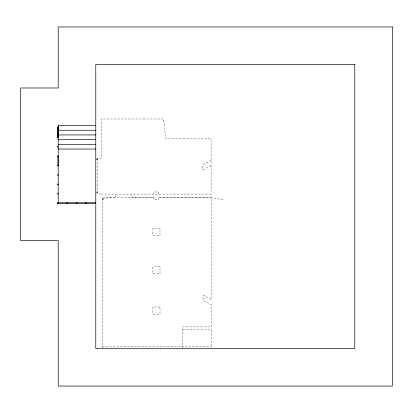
<?xml version="1.0" encoding="UTF-8"?>
<svg xmlns="http://www.w3.org/2000/svg" width="413" height="413" viewBox="0 0 413 413"><rect width="100%" height="100%" fill="white"/><g stroke="black" fill="none" stroke-linecap="round" stroke-linejoin="round"><path stroke-width="0.31" stroke-dasharray="2.06 1.55" d="M211.089 160.296L202.829 164.617L202.829 169.877L211.089 165.556M102.161 198.235L115.872 197.579L115.872 194.105M95.775 158.422L101.221 158.422L101.221 118.98L163.574 118.98L165.83 138.887L211.089 138.887L211.089 194.105L101.221 194.105L101.221 193.351L95.775 193.351M95.775 159.17L97.654 159.17M96.399 159.733L97.654 159.733M96.399 192.04L97.654 192.04M95.775 192.603L97.654 192.603M223.061 199.644L211.466 197.672L158.69 197.61L158.69 199.763L153.997 199.763L153.997 197.605L102.161 197.579L102.161 348.484M158.69 197.672L211.466 197.672L211.466 299.466L203.206 295.145L203.206 300.406L211.466 304.727L211.466 326.889L182.732 326.889L182.732 348.484M102.161 199.644L103.57 199.644L103.57 198.235M182.732 329.703L211.466 329.703L211.466 348.484M102.161 346.61L211.466 346.61M153.997 197.605L132.021 197.579L132.021 194.105M158.69 194.105L158.69 191.947L153.997 191.947L153.997 194.105M97.654 158.422L97.654 193.351M160.007 228.312L152.872 228.312L152.872 235.451L160.007 235.451L160.007 228.312M160.007 266.628L152.872 266.628L152.872 273.762L160.007 273.762L160.007 266.628M160.007 307.004L152.872 307.004L152.872 314.143L160.007 314.143L160.007 307.004"/><path stroke-width="0.62" d="M58.006 165.892L58.032 155.846M58.011 137.72L58.212 125.552L95.775 125.552M58.212 128.004L58.026 128.319L57.923 127.612M57.65 184.663L57.65 184.012M95.775 203.495L57.846 203.495L57.474 203.217L57.65 202.793M58.212 156.171L58.021 156.496M57.634 137.699L57.583 137.106M58.109 203.372L57.83 203.428M66.865 203.02L67.226 202.742L67.593 203.02M76.255 203.02L76.617 202.742L76.983 203.02M85.646 203.02L86.007 202.742L86.374 203.02M95.036 203.02L95.398 202.742L95.764 203.02M57.805 202.762L57.789 203.49M57.464 137.374L57.459 127.963L57.866 127.607M57.577 155.897L57.644 156.486M57.583 165.277L57.634 165.871M57.593 146.491L57.624 147.085M57.608 193.429L57.608 194.027M58.063 194.027L58.068 193.434M57.65 174.622L57.65 175.272M58.026 175.272L58.026 174.622M58.026 184.663L58.026 184.012M67.495 203.387L66.963 203.387M76.885 203.387L76.353 203.387M86.276 203.387L85.744 203.387M95.666 203.387L95.135 203.387M58.001 147.116L58.047 146.465M58.218 127.958C56.173 127.947 59.033 128.025 57.856 127.978M58.212 130.25L95.775 130.25M58.212 134.943L95.775 134.943M58.212 139.64L95.775 139.64M58.212 144.333L95.775 144.333M58.212 149.031L95.775 149.031M58.212 202.742L95.775 202.742M57.464 203.119L58.197 203.119L58.212 125.552M58.037 137.07L58.212 137.4M58.042 165.241L58.212 165.577M392.35 26.953L58.212 26.953L58.212 87.99L20.65 87.99L20.65 240.681L58.212 240.681L58.212 386.047L392.35 386.047L392.35 26.953M354.788 64.516L95.775 64.516L95.775 348.484L354.788 348.484L354.788 64.516M57.65 128.319L57.464 128.004L57.629 128.293"/></g></svg>
